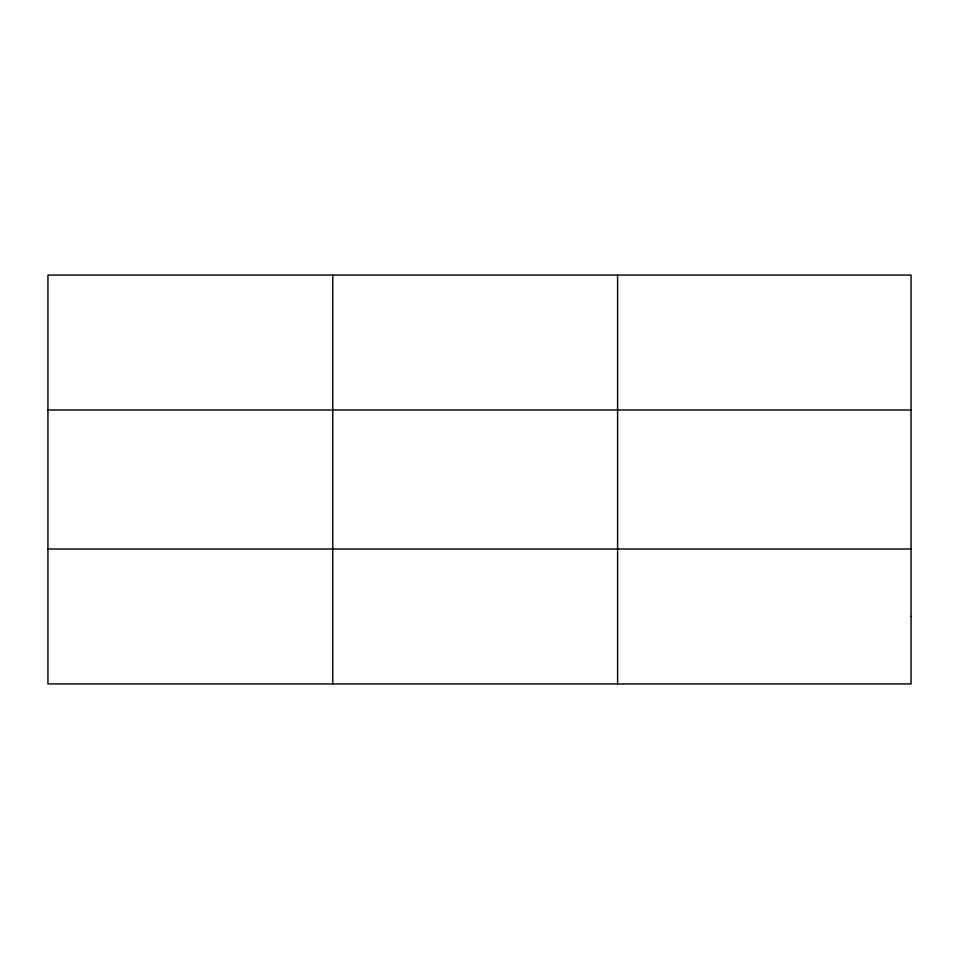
<?xml version="1.0" encoding="UTF-8"?>
<svg xmlns="http://www.w3.org/2000/svg" width="959" height="959" viewBox="0 0 959 959"><rect width="100%" height="100%" fill="white"/><g stroke="black" fill="none" stroke-linecap="round" stroke-linejoin="round"><path stroke-width="1.44" d="M332.773 275.077L332.773 683.923M617.596 275.077L617.596 683.923M47.95 409.996L911.05 409.996M47.95 549.004L911.05 549.004M911.05 616.457L911.05 683.923L47.95 683.923L47.95 275.077L911.05 275.077L911.05 616.457"/></g></svg>
